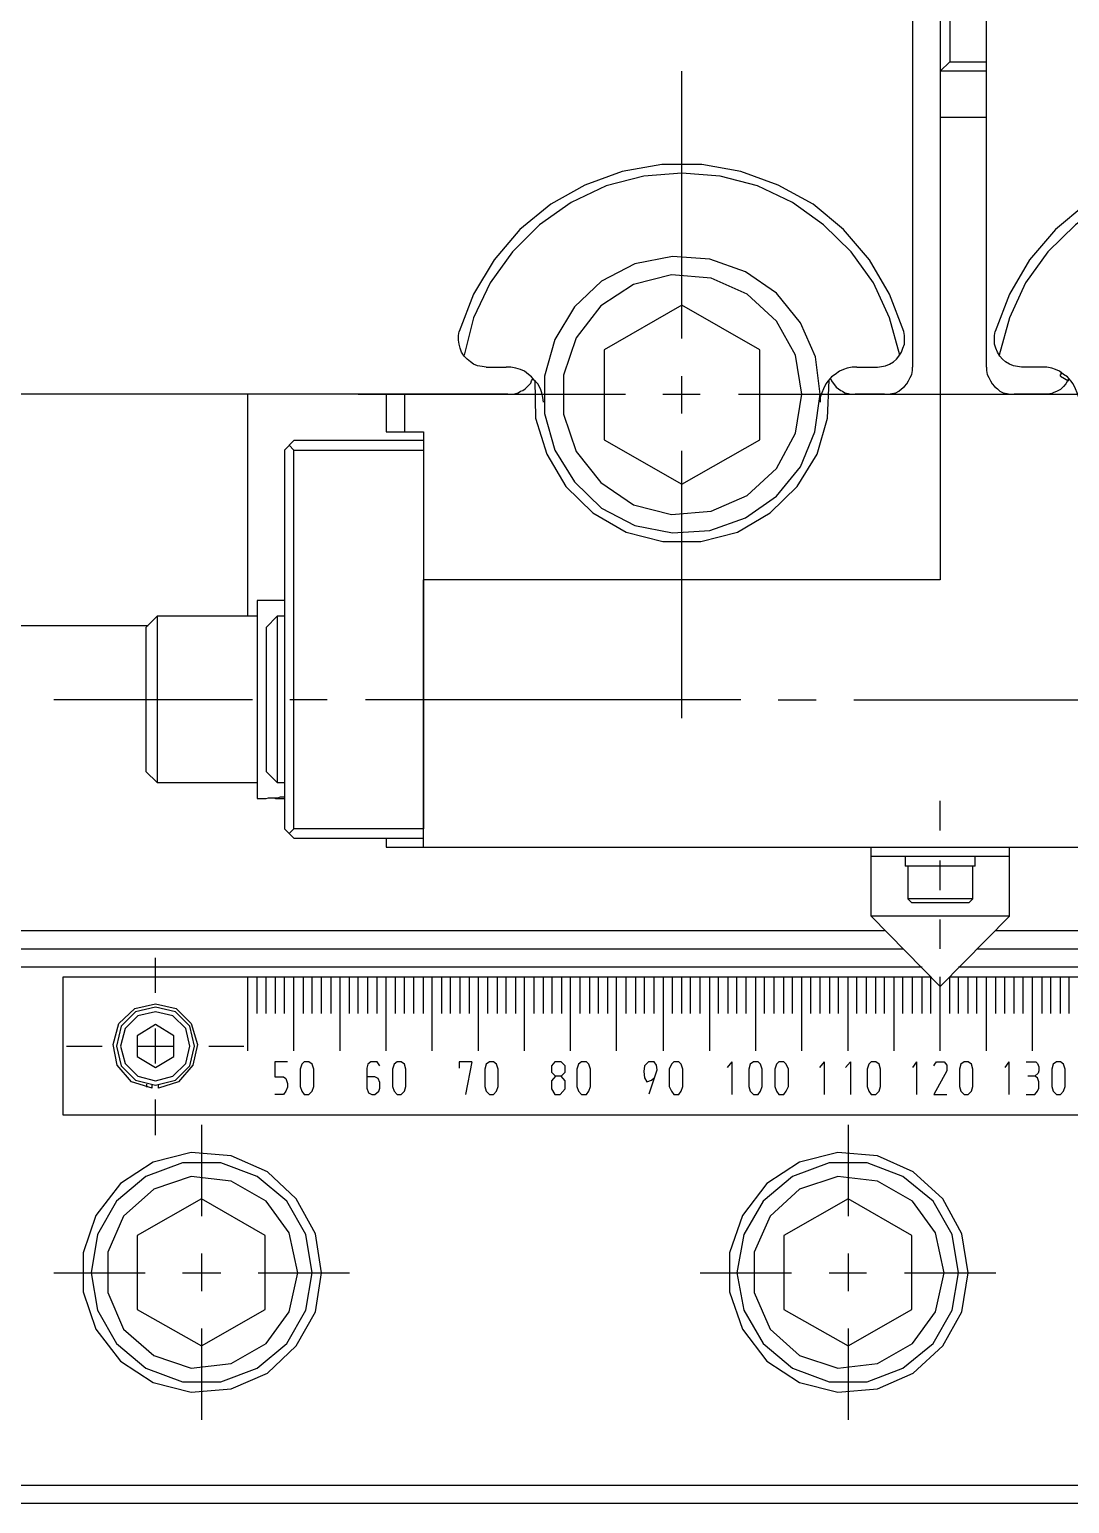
# Model space of a CAD drawing. Header units: millimetres. Extents: x -211 to 45495, y 24 to 52952.
# Drawn here: x 23495.8 to 23608.4, y 28092 to 28251.5 of the extents above; entities that cross this region are included whole.
import ezdxf

# ---------------------------------------------------------------- set-up
doc = ezdxf.new("R2010")
doc.units = ezdxf.units.MM
doc.layers.add('Layer2', color=7, linetype='Continuous')

# ---------------------------------------------------------------- blocks, each defined once
blk = doc.blocks.new('BLKF1033')
at = {"layer": 'Layer2', "color": 7, "linetype": 'Continuous', "lineweight": 25}
for p, q in [((23561.16, 28223.95), (23557.63, 28221.62)), ((23565.3, 28224.98), (23561.16, 28223.95)), ((23569.6, 28224.63), (23565.3, 28224.98)), ((23573.48, 28222.91), (23569.6, 28224.63)), ((23576.66, 28219.98), (23573.48, 28222.91)), ((23557.63, 28221.62), (23554.96, 28218.18)), ((23578.73, 28216.28), (23576.66, 28219.98)), ((23554.96, 28218.18), (23553.58, 28214.13)), ((23579.42, 28212.06), (23578.73, 28216.28)), ((23553.58, 28214.13), (23553.58, 28209.91)), ((23553.58, 28209.91), (23554.96, 28205.86)), ((23576.66, 28204.05), (23578.73, 28207.84)), ((23554.96, 28205.86), (23557.63, 28202.5)), ((23573.48, 28201.12), (23576.66, 28204.05)), ((23557.63, 28202.5), (23561.16, 28200.09)), ((23569.6, 28199.4), (23573.48, 28201.12)), ((23561.16, 28200.09), (23565.3, 28199.06)), ((23565.3, 28199.06), (23569.6, 28199.4))]:
    blk.add_line(p, q, dxfattribs=at)
blk = doc.blocks.new('BLKF1034')
at = {"layer": 'Layer2', "color": 7, "linetype": 'Continuous', "lineweight": 25}
for p, q in [((23565.38, 28226.96), (23561.33, 28226.18)), ((23569.43, 28226.7), (23565.38, 28226.96)), ((23573.3, 28225.32), (23569.43, 28226.7)), ((23561.33, 28226.18), (23557.72, 28224.29)), ((23576.66, 28223), (23573.3, 28225.32)), ((23557.72, 28224.29), (23554.79, 28221.53)), ((23579.25, 28219.81), (23576.66, 28223)), ((23554.79, 28221.53), (23552.64, 28218)), ((23580.88, 28216.11), (23579.25, 28219.81)), ((23552.64, 28218), (23551.52, 28214.04)), ((23581.4, 28212.06), (23580.88, 28216.11)), ((23551.52, 28214.04), (23551.52, 28209.99)), ((23551.52, 28209.99), (23552.64, 28206.03)), ((23579.25, 28204.23), (23580.8, 28208.01)), ((23552.64, 28206.03), (23554.79, 28202.59)), ((23576.66, 28201.04), (23579.25, 28204.23)), ((23554.79, 28202.59), (23557.72, 28199.75)), ((23557.72, 28199.75), (23561.33, 28197.85)), ((23573.3, 28198.71), (23576.66, 28201.04)), ((23569.43, 28197.34), (23573.3, 28198.71)), ((23561.33, 28197.85), (23565.38, 28197.08)), ((23565.38, 28197.08), (23569.43, 28197.34))]:
    blk.add_line(p, q, dxfattribs=at)
blk = doc.blocks.new('BLKF1182')
at = {"layer": 'Layer2', "color": 7, "linetype": 'Continuous', "lineweight": 25}
for p, q in [((23583.29, 28127.41), (23579.16, 28126.03)), ((23587.6, 28126.89), (23583.29, 28127.41)), ((23591.39, 28124.74), (23587.6, 28126.89)), ((23579.16, 28126.03), (23575.97, 28123.11)), ((23593.89, 28121.3), (23591.39, 28124.74)), ((23575.97, 28123.11), (23574.25, 28119.23)), ((23594.83, 28116.99), (23593.89, 28121.3)), ((23574.25, 28119.23), (23574.25, 28114.84)), ((23574.25, 28114.84), (23575.97, 28110.88)), ((23591.39, 28109.33), (23593.89, 28112.77)), ((23575.97, 28110.88), (23579.16, 28108.04)), ((23587.6, 28107.17), (23591.39, 28109.33)), ((23579.16, 28108.04), (23583.29, 28106.66)), ((23583.29, 28106.66), (23587.6, 28107.17))]:
    blk.add_line(p, q, dxfattribs=at)
blk = doc.blocks.new('BLKF1183')
at = {"layer": 'Layer2', "color": 7, "linetype": 'Continuous', "lineweight": 25}
for p, q in [((23584.41, 28125), (23577.44, 28121.04)), ((23577.44, 28121.04), (23577.44, 28113.03)), ((23591.3, 28113.03), (23591.3, 28121.04)), ((23577.44, 28113.03), (23584.41, 28109.07)), ((23584.41, 28109.07), (23591.3, 28113.03))]:
    blk.add_line(p, q, dxfattribs=at)
blk = doc.blocks.new('BLKF1184')
at = {"layer": 'Layer2', "color": 7, "linetype": 'Continuous', "lineweight": 25}
for p, q in [((23582.35, 28128.88), (23578.38, 28127.41)), ((23586.48, 28128.88), (23582.35, 28128.88)), ((23590.35, 28127.41), (23586.48, 28128.88)), ((23578.38, 28127.41), (23575.2, 28124.74)), ((23593.63, 28124.74), (23590.35, 28127.41)), ((23575.2, 28124.74), (23573.13, 28121.12)), ((23595.69, 28121.12), (23593.63, 28124.74)), ((23573.13, 28121.12), (23572.36, 28116.99)), ((23596.38, 28116.99), (23595.69, 28121.12)), ((23572.36, 28116.99), (23573.13, 28112.94)), ((23573.13, 28112.94), (23575.2, 28109.33)), ((23593.63, 28109.33), (23595.69, 28112.94)), ((23575.2, 28109.33), (23578.38, 28106.66)), ((23590.35, 28106.66), (23593.63, 28109.33)), ((23578.38, 28106.66), (23582.35, 28105.19)), ((23586.48, 28105.19), (23590.35, 28106.66)), ((23582.35, 28105.19), (23586.48, 28105.19))]:
    blk.add_line(p, q, dxfattribs=at)
blk = doc.blocks.new('BLKF1187')
at = {"layer": 'Layer2', "color": 7, "linetype": 'Continuous', "lineweight": 25}
for p, q in [((23513.28, 28127.41), (23509.23, 28126.03)), ((23517.59, 28126.89), (23513.28, 28127.41)), ((23521.38, 28124.74), (23517.59, 28126.89)), ((23509.23, 28126.03), (23505.96, 28123.11)), ((23523.87, 28121.3), (23521.38, 28124.74)), ((23505.96, 28123.11), (23504.24, 28119.23)), ((23524.82, 28116.99), (23523.87, 28121.3)), ((23504.24, 28119.23), (23504.24, 28114.84)), ((23504.24, 28114.84), (23505.96, 28110.88)), ((23521.38, 28109.33), (23523.87, 28112.77)), ((23505.96, 28110.88), (23509.23, 28108.04)), ((23517.59, 28107.17), (23521.38, 28109.33)), ((23509.23, 28108.04), (23513.28, 28106.66)), ((23513.28, 28106.66), (23517.59, 28107.17))]:
    blk.add_line(p, q, dxfattribs=at)
blk = doc.blocks.new('BLKF1188')
at = {"layer": 'Layer2', "color": 7, "linetype": 'Continuous', "lineweight": 25}
for p, q in [((23507.43, 28121.04), (23507.43, 28113.03)), ((23507.43, 28113.03), (23514.4, 28109.07)), ((23514.4, 28109.07), (23521.29, 28113.03))]:
    blk.add_line(p, q, dxfattribs=at)
blk = doc.blocks.new('BLKF1189')
at = {"layer": 'Layer2', "color": 7, "linetype": 'Continuous', "lineweight": 25}
for p, q in [((23512.33, 28128.88), (23508.37, 28127.41)), ((23516.47, 28128.88), (23512.33, 28128.88)), ((23520.43, 28127.41), (23516.47, 28128.88)), ((23508.37, 28127.41), (23505.19, 28124.74)), ((23523.62, 28124.74), (23520.43, 28127.41)), ((23505.19, 28124.74), (23503.12, 28121.12)), ((23525.68, 28121.12), (23523.62, 28124.74)), ((23503.12, 28121.12), (23502.43, 28116.99)), ((23526.37, 28116.99), (23525.68, 28121.12)), ((23502.43, 28116.99), (23503.12, 28112.94)), ((23503.12, 28112.94), (23505.19, 28109.33)), ((23523.62, 28109.33), (23525.68, 28112.94)), ((23505.19, 28109.33), (23508.37, 28106.66)), ((23520.43, 28106.66), (23523.62, 28109.33)), ((23508.37, 28106.66), (23512.33, 28105.19)), ((23516.47, 28105.19), (23520.43, 28106.66)), ((23512.33, 28105.19), (23516.47, 28105.19))]:
    blk.add_line(p, q, dxfattribs=at)
blk = doc.blocks.new('BLKF1266')
at = {"layer": 'Layer2', "color": 7, "linetype": 'Continuous', "lineweight": 25}
for p, q in [((23509.41, 28145.75), (23507.25, 28145.24)), ((23511.56, 28145.24), (23509.41, 28145.75)), ((23505.7, 28143.69), (23505.19, 28141.53)), ((23507.25, 28145.24), (23505.7, 28143.69)), ((23513.11, 28143.69), (23511.56, 28145.24)), ((23513.63, 28141.53), (23513.11, 28143.69)), ((23505.19, 28141.53), (23505.7, 28139.38)), ((23505.7, 28139.38), (23507.25, 28137.83)), ((23511.56, 28137.83), (23513.11, 28139.38)), ((23507.25, 28137.83), (23509.41, 28137.31)), ((23509.41, 28137.31), (23511.56, 28137.83))]:
    blk.add_line(p, q, dxfattribs=at)
blk = doc.blocks.new('BLKF1267')
at = {"layer": 'Layer2', "color": 7, "linetype": 'Continuous', "lineweight": 25}
for p, q in [((23507.51, 28144.81), (23506.13, 28143.43)), ((23509.41, 28145.24), (23507.51, 28144.81)), ((23511.3, 28144.81), (23509.41, 28145.24)), ((23512.68, 28143.43), (23511.3, 28144.81)), ((23506.13, 28143.43), (23505.62, 28141.53)), ((23513.11, 28141.53), (23512.68, 28143.43)), ((23505.62, 28141.53), (23506.13, 28139.64)), ((23506.13, 28139.64), (23507.51, 28138.26)), ((23511.3, 28138.26), (23512.68, 28139.64)), ((23507.51, 28138.26), (23509.41, 28137.75)), ((23509.41, 28137.75), (23511.3, 28138.26))]:
    blk.add_line(p, q, dxfattribs=at)
blk = doc.blocks.new('BLKF1333')
at = {"layer": 'Layer2', "color": 7, "linetype": 'Continuous', "lineweight": 25}
for p, q in [((23622.22, 28236.95), (23618, 28236.17)), ((23626.52, 28236.95), (23622.22, 28236.95)), ((23630.83, 28236.17), (23626.52, 28236.95)), ((23613.95, 28234.71), (23610.16, 28232.64)), ((23618, 28236.17), (23613.95, 28234.71)), ((23634.88, 28234.71), (23630.83, 28236.17)), ((23638.58, 28232.64), (23634.88, 28234.71)), ((23610.16, 28232.64), (23606.89, 28229.89)), ((23641.94, 28229.89), (23638.58, 28232.64)), ((23606.89, 28229.89), (23604.05, 28226.61)), ((23644.69, 28226.61), (23641.94, 28229.89)), ((23604.05, 28226.61), (23601.89, 28222.91)), ((23646.93, 28222.91), (23644.69, 28226.61)), ((23648.48, 28218.86), (23646.93, 28222.91))]:
    blk.add_line(p, q, dxfattribs=at)
blk = doc.blocks.new('BLKF1334')
at = {"layer": 'Layer2', "color": 7, "linetype": 'Continuous', "lineweight": 25}
for p, q in [((23616.19, 28234.62), (23612.4, 28232.81)), ((23620.24, 28235.66), (23616.19, 28234.62)), ((23624.37, 28236), (23620.24, 28235.66)), ((23628.59, 28235.66), (23624.37, 28236)), ((23632.55, 28234.62), (23628.59, 28235.66)), ((23636.34, 28232.81), (23632.55, 28234.62)), ((23612.4, 28232.81), (23609.04, 28230.4)), ((23639.78, 28230.4), (23636.34, 28232.81)), ((23609.04, 28230.4), (23606.03, 28227.48)), ((23642.71, 28227.48), (23639.78, 28230.4)), ((23606.03, 28227.48), (23603.62, 28224.12)), ((23645.12, 28224.12), (23642.71, 28227.48)), ((23603.62, 28224.12), (23601.89, 28220.33)), ((23646.93, 28220.33), (23645.12, 28224.12)), ((23648.05, 28216.28), (23646.93, 28220.33))]:
    blk.add_line(p, q, dxfattribs=at)
blk = doc.blocks.new('BLKF1335')
at = {"layer": 'Layer2', "color": 7, "linetype": 'Continuous', "lineweight": 25}
for p, q in [((23606.46, 28214.9), (23605.94, 28214.99)), ((23606.89, 28214.73), (23606.46, 28214.9)), ((23607.32, 28214.56), (23606.89, 28214.73)), ((23607.75, 28214.21), (23607.32, 28214.56)), ((23608.18, 28213.96), (23607.75, 28214.21)), ((23608.52, 28213.53), (23608.18, 28213.96)), ((23608.78, 28213.18), (23608.52, 28213.53)), ((23609.04, 28212.66), (23608.78, 28213.18)), ((23609.21, 28212.23), (23609.04, 28212.66)), ((23609.39, 28211.72), (23609.21, 28212.23)), ((23609.39, 28211.2), (23609.39, 28211.72))]:
    blk.add_line(p, q, dxfattribs=at)
blk = doc.blocks.new('BLKF1338')
at = {"layer": 'Layer2', "color": 7, "linetype": 'Continuous', "lineweight": 25}
for p, q in [((23600.26, 28217.92), (23600.26, 28218.43)), ((23600.26, 28217.49), (23600.26, 28217.92)), ((23600.43, 28217.06), (23600.26, 28217.49)), ((23600.6, 28216.63), (23600.43, 28217.06)), ((23600.86, 28216.19), (23600.6, 28216.63)), ((23601.12, 28215.85), (23600.86, 28216.19)), ((23601.46, 28215.59), (23601.12, 28215.85)), ((23601.89, 28215.33), (23601.46, 28215.59)), ((23602.32, 28215.16), (23601.89, 28215.33)), ((23602.75, 28215.08), (23602.32, 28215.16)), ((23603.19, 28214.99), (23602.75, 28215.08))]:
    blk.add_line(p, q, dxfattribs=at)
blk = doc.blocks.new('BLKF1368')
at = {"layer": 'Layer2', "color": 7, "linetype": 'Continuous', "lineweight": 25}
for p, q in [((23558.23, 28234.62), (23554.44, 28232.81)), ((23562.28, 28235.66), (23558.23, 28234.62)), ((23566.41, 28236), (23562.28, 28235.66)), ((23570.55, 28235.66), (23566.41, 28236)), ((23574.6, 28234.62), (23570.55, 28235.66)), ((23578.38, 28232.81), (23574.6, 28234.62)), ((23554.44, 28232.81), (23551, 28230.4)), ((23581.74, 28230.4), (23578.38, 28232.81)), ((23551, 28230.4), (23548.07, 28227.48)), ((23584.76, 28227.48), (23581.74, 28230.4)), ((23548.07, 28227.48), (23545.66, 28224.12)), ((23587.17, 28224.12), (23584.76, 28227.48)), ((23545.66, 28224.12), (23543.85, 28220.33)), ((23588.89, 28220.33), (23587.17, 28224.12)), ((23590.01, 28216.28), (23588.89, 28220.33))]:
    blk.add_line(p, q, dxfattribs=at)
blk = doc.blocks.new('BLKF1369')
at = {"layer": 'Layer2', "color": 7, "linetype": 'Continuous', "lineweight": 25}
for p, q in [((23564.26, 28236.95), (23559.96, 28236.17)), ((23568.57, 28236.95), (23564.26, 28236.95)), ((23572.79, 28236.17), (23568.57, 28236.95)), ((23555.91, 28234.71), (23552.21, 28232.64)), ((23559.96, 28236.17), (23555.91, 28234.71)), ((23576.83, 28234.71), (23572.79, 28236.17)), ((23580.62, 28232.64), (23576.83, 28234.71)), ((23552.21, 28232.64), (23548.85, 28229.89)), ((23583.9, 28229.89), (23580.62, 28232.64)), ((23548.85, 28229.89), (23546.09, 28226.61)), ((23586.74, 28226.61), (23583.9, 28229.89)), ((23546.09, 28226.61), (23543.85, 28222.91)), ((23588.89, 28222.91), (23586.74, 28226.61)), ((23590.44, 28218.86), (23588.89, 28222.91))]:
    blk.add_line(p, q, dxfattribs=at)
blk = doc.blocks.new('BLKF1370')
at = {"layer": 'Layer2', "color": 7, "linetype": 'Continuous', "lineweight": 25}
for p, q in [((23548.42, 28214.9), (23547.9, 28214.99)), ((23548.93, 28214.73), (23548.42, 28214.9)), ((23549.36, 28214.56), (23548.93, 28214.73)), ((23549.79, 28214.21), (23549.36, 28214.56)), ((23550.14, 28213.96), (23549.79, 28214.21)), ((23550.48, 28213.53), (23550.14, 28213.96)), ((23550.83, 28213.18), (23550.48, 28213.53)), ((23551.09, 28212.66), (23550.83, 28213.18)), ((23551.26, 28212.23), (23551.09, 28212.66)), ((23551.34, 28211.72), (23551.26, 28212.23)), ((23551.43, 28211.2), (23551.34, 28211.72))]:
    blk.add_line(p, q, dxfattribs=at)
blk = doc.blocks.new('BLKF1371')
at = {"layer": 'Layer2', "color": 7, "linetype": 'Continuous', "lineweight": 25}
for p, q in [((23582.6, 28213.96), (23582.26, 28213.53)), ((23583.03, 28214.21), (23582.6, 28213.96)), ((23583.47, 28214.56), (23583.03, 28214.21)), ((23583.9, 28214.73), (23583.47, 28214.56)), ((23584.33, 28214.9), (23583.9, 28214.73)), ((23584.84, 28214.99), (23584.33, 28214.9)), ((23585.36, 28214.99), (23584.84, 28214.99)), ((23581.74, 28212.66), (23581.57, 28212.23)), ((23582, 28213.18), (23581.74, 28212.66)), ((23582.26, 28213.53), (23582, 28213.18)), ((23581.57, 28212.23), (23581.4, 28211.72))]:
    blk.add_line(p, q, dxfattribs=at)
blk = doc.blocks.new('BLKF1372')
at = {"layer": 'Layer2', "color": 7, "linetype": 'Continuous', "lineweight": 25}
for p, q in [((23542.22, 28217.92), (23542.22, 28218.43)), ((23542.3, 28217.49), (23542.22, 28217.92)), ((23542.39, 28217.06), (23542.3, 28217.49)), ((23542.56, 28216.63), (23542.39, 28217.06)), ((23542.82, 28216.19), (23542.56, 28216.63)), ((23543.16, 28215.85), (23542.82, 28216.19)), ((23543.51, 28215.59), (23543.16, 28215.85)), ((23543.85, 28215.33), (23543.51, 28215.59)), ((23544.28, 28215.16), (23543.85, 28215.33)), ((23544.8, 28215.08), (23544.28, 28215.16)), ((23545.23, 28214.99), (23544.8, 28215.08))]:
    blk.add_line(p, q, dxfattribs=at)
blk = doc.blocks.new('BLKF1373')
at = {"layer": 'Layer2', "color": 7, "linetype": 'Continuous', "lineweight": 25}
for p, q in [((23590.18, 28216.63), (23590.35, 28217.06)), ((23590.35, 28217.06), (23590.53, 28217.49)), ((23590.53, 28217.92), (23590.53, 28218.43)), ((23590.53, 28217.49), (23590.53, 28217.92)), ((23588.89, 28215.33), (23589.32, 28215.59)), ((23589.32, 28215.59), (23589.67, 28215.85)), ((23589.67, 28215.85), (23589.92, 28216.19)), ((23589.92, 28216.19), (23590.18, 28216.63)), ((23587.6, 28214.99), (23588.03, 28215.08)), ((23588.03, 28215.08), (23588.46, 28215.16)), ((23588.46, 28215.16), (23588.89, 28215.33))]:
    blk.add_line(p, q, dxfattribs=at)
blk = doc.blocks.new('BLKF1374')
at = {"layer": 'Layer2', "color": 7, "linetype": 'Continuous', "lineweight": 25}
for p, q in [((23550.48, 28213.61), (23550.57, 28209.48)), ((23550.57, 28209.48), (23551.78, 28205.6)), ((23581.05, 28205.6), (23582.17, 28209.48)), ((23551.78, 28205.6), (23553.84, 28202.07)), ((23578.9, 28202.07), (23581.05, 28205.6)), ((23553.84, 28202.07), (23556.77, 28199.23)), ((23575.97, 28199.23), (23578.9, 28202.07)), ((23556.77, 28199.23), (23560.39, 28197.16)), ((23572.44, 28197.16), (23575.97, 28199.23)), ((23560.39, 28197.16), (23564.35, 28196.13)), ((23568.48, 28196.13), (23572.44, 28197.16)), ((23564.35, 28196.13), (23568.48, 28196.13))]:
    blk.add_line(p, q, dxfattribs=at)
blk = doc.blocks.new('BLKF1385')
at = {"layer": 'Layer2', "color": 7, "linetype": 'Continuous', "lineweight": 25}
for p, q in [((23607.4, 28214.04), (23607.4, 28214.21)), ((23607.4, 28214.21), (23607.49, 28214.21)), ((23607.49, 28214.21), (23607.49, 28214.39))]:
    blk.add_line(p, q, dxfattribs=at)
blk = doc.blocks.new('BLKF1388')
at = {"layer": 'Layer2', "color": 7, "linetype": 'Continuous', "lineweight": 25}
for p, q in [((23607.4, 28214.04), (23608.27, 28213.53)), ((23607.06, 28212.41), (23606.63, 28212.23)), ((23607.4, 28212.58), (23607.06, 28212.41)), ((23607.75, 28212.92), (23607.4, 28212.58)), ((23608.01, 28213.18), (23607.75, 28212.92)), ((23608.18, 28213.53), (23608.01, 28213.18)), ((23608.27, 28213.53), (23608.18, 28213.53)), ((23606.03, 28212.06), (23605.6, 28212.06)), ((23606.46, 28212.15), (23606.03, 28212.06)), ((23606.63, 28212.23), (23606.46, 28212.15))]:
    blk.add_line(p, q, dxfattribs=at)
blk = doc.blocks.new('BLKF1392')
at = {"layer": 'Layer2', "color": 7, "linetype": 'Continuous', "lineweight": 25}
for p, q in [((23599.4, 28214.99), (23599.4, 28214.64)), ((23599.4, 28214.64), (23599.48, 28214.21)), ((23599.48, 28214.21), (23599.65, 28213.87)), ((23599.65, 28213.87), (23599.83, 28213.53)), ((23599.83, 28213.53), (23600, 28213.18)), ((23600, 28213.18), (23600.26, 28212.92)), ((23600.26, 28212.92), (23600.6, 28212.66)), ((23600.6, 28212.66), (23600.86, 28212.41)), ((23600.86, 28212.41), (23601.2, 28212.23)), ((23601.2, 28212.23), (23601.64, 28212.15)), ((23601.64, 28212.15), (23601.98, 28212.06))]:
    blk.add_line(p, q, dxfattribs=at)
blk = doc.blocks.new('BLKF1416')
at = {"layer": 'Layer2', "color": 7, "linetype": 'Continuous', "lineweight": 25}
for p, q in [((23590.96, 28213.53), (23591.13, 28213.87)), ((23591.13, 28213.87), (23591.3, 28214.21)), ((23591.3, 28214.21), (23591.39, 28214.64)), ((23589.58, 28212.23), (23589.92, 28212.41)), ((23589.92, 28212.41), (23590.18, 28212.66)), ((23590.18, 28212.66), (23590.53, 28212.92)), ((23590.53, 28212.92), (23590.78, 28213.18)), ((23590.78, 28213.18), (23590.96, 28213.53)), ((23588.37, 28212.06), (23588.8, 28212.06)), ((23588.8, 28212.06), (23589.15, 28212.15)), ((23589.15, 28212.15), (23589.58, 28212.23))]:
    blk.add_line(p, q, dxfattribs=at)
blk = doc.blocks.new('BLKF1417')
at = {"layer": 'Layer2', "color": 7, "linetype": 'Continuous', "lineweight": 25}
for p, q in [((23548.68, 28212.23), (23548.93, 28212.41)), ((23548.93, 28212.41), (23549.19, 28212.49)), ((23549.19, 28212.49), (23549.45, 28212.66)), ((23549.45, 28212.66), (23549.62, 28212.84)), ((23549.62, 28212.84), (23549.88, 28213.09)), ((23549.88, 28213.09), (23550.05, 28213.27)), ((23550.05, 28213.27), (23550.14, 28213.53)), ((23547.56, 28212.06), (23548.16, 28212.06)), ((23548.16, 28212.06), (23548.42, 28212.15)), ((23548.42, 28212.15), (23548.68, 28212.23))]:
    blk.add_line(p, q, dxfattribs=at)
blk = doc.blocks.new('BLKF1419')
at = {"layer": 'Layer2', "color": 7, "linetype": 'Continuous', "lineweight": 25}
for p, q in [((23582.52, 28213.78), (23582.6, 28213.53)), ((23582.6, 28213.53), (23582.78, 28213.27)), ((23582.78, 28213.27), (23582.95, 28213.09)), ((23582.95, 28213.09), (23583.12, 28212.84)), ((23583.12, 28212.84), (23583.38, 28212.66)), ((23583.38, 28212.66), (23583.64, 28212.49)), ((23583.64, 28212.49), (23583.81, 28212.41)), ((23583.81, 28212.41), (23584.07, 28212.23)), ((23584.07, 28212.23), (23584.41, 28212.15)), ((23584.41, 28212.15), (23584.67, 28212.06)), ((23584.67, 28212.06), (23584.93, 28212.06))]:
    blk.add_line(p, q, dxfattribs=at)
blk = doc.blocks.new('BLKF1429')
at = {"layer": 'Layer2', "color": 7, "linetype": 'Continuous', "lineweight": 25}
for p, q in [((23520.43, 28168.32), (23521.38, 28168.32)), ((23521.38, 28168.32), (23521.64, 28168.4)), ((23521.64, 28168.4), (23522.67, 28168.4)), ((23522.67, 28168.4), (23522.93, 28168.49)), ((23522.93, 28168.49), (23523.19, 28168.49))]:
    blk.add_line(p, q, dxfattribs=at)
blk = doc.blocks.new('BLKF1436')
at = {"layer": 'Layer2', "color": 7, "linetype": 'Continuous', "lineweight": 25}
for p, q in [((23505.45, 28143.95), (23507.17, 28145.58)), ((23507.17, 28145.58), (23509.41, 28146.1)), ((23509.41, 28146.1), (23511.65, 28145.58)), ((23511.65, 28145.58), (23513.28, 28143.95)), ((23504.84, 28141.71), (23505.45, 28143.95)), ((23513.28, 28143.95), (23513.97, 28141.71)), ((23505.27, 28139.47), (23504.84, 28141.71)), ((23513.97, 28141.71), (23513.45, 28139.47)), ((23506.82, 28137.66), (23505.27, 28139.47)), ((23513.45, 28139.47), (23511.9, 28137.66)), ((23509.06, 28136.97), (23506.82, 28137.66))]:
    blk.add_line(p, q, dxfattribs=at)
blk = doc.blocks.new('BLKF1453')
at = {"layer": 'Layer2', "color": 7, "linetype": 'Continuous', "lineweight": 25}
for p, q in [((23513.28, 28129.99), (23509.15, 28128.96)), ((23517.59, 28129.65), (23513.28, 28129.99)), ((23521.55, 28127.93), (23517.59, 28129.65)), ((23509.15, 28128.96), (23505.62, 28126.64)), ((23524.65, 28125), (23521.55, 28127.93)), ((23505.62, 28126.64), (23502.95, 28123.19)), ((23526.72, 28121.21), (23524.65, 28125)), ((23502.95, 28123.19), (23501.57, 28119.14)), ((23527.4, 28116.99), (23526.72, 28121.21)), ((23501.57, 28119.14), (23501.57, 28114.92)), ((23501.57, 28114.92), (23502.95, 28110.88)), ((23524.65, 28109.07), (23526.72, 28112.77)), ((23502.95, 28110.88), (23505.62, 28107.43)), ((23521.55, 28106.14), (23524.65, 28109.07)), ((23505.62, 28107.43), (23509.15, 28105.11)), ((23517.59, 28104.42), (23521.55, 28106.14)), ((23509.15, 28105.11), (23513.28, 28104.07)), ((23513.28, 28104.07), (23517.59, 28104.42))]:
    blk.add_line(p, q, dxfattribs=at)
blk = doc.blocks.new('BLKF1454')
at = {"layer": 'Layer2', "color": 7, "linetype": 'Continuous', "lineweight": 25}
for p, q in [((23583.29, 28129.99), (23579.16, 28128.96)), ((23587.6, 28129.65), (23583.29, 28129.99)), ((23591.47, 28127.93), (23587.6, 28129.65)), ((23579.16, 28128.96), (23575.63, 28126.64)), ((23594.66, 28125), (23591.47, 28127.93)), ((23575.63, 28126.64), (23572.96, 28123.19)), ((23596.73, 28121.21), (23594.66, 28125)), ((23572.96, 28123.19), (23571.58, 28119.14)), ((23597.42, 28116.99), (23596.73, 28121.21)), ((23571.58, 28119.14), (23571.58, 28114.92)), ((23571.58, 28114.92), (23572.96, 28110.88)), ((23594.66, 28109.07), (23596.73, 28112.77)), ((23572.96, 28110.88), (23575.63, 28107.43)), ((23591.47, 28106.14), (23594.66, 28109.07)), ((23575.63, 28107.43), (23579.16, 28105.11)), ((23587.6, 28104.42), (23591.47, 28106.14)), ((23579.16, 28105.11), (23583.29, 28104.07)), ((23583.29, 28104.07), (23587.6, 28104.42))]:
    blk.add_line(p, q, dxfattribs=at)
blk = doc.blocks.new('BLKF1479')
at = {"layer": 'Layer2', "color": 7, "linetype": 'Continuous', "lineweight": 25}
for p, q in [((23562.37, 28139.38), (23562.28, 28138.78)), ((23562.8, 28139.81), (23562.37, 28139.38)), ((23563.4, 28139.81), (23562.8, 28139.81)), ((23562.88, 28136.37), (23563.75, 28138.95)), ((23563.66, 28139.47), (23563.4, 28139.81)), ((23563.75, 28138.95), (23563.66, 28139.47)), ((23562.28, 28138.78), (23562.37, 28138.09)), ((23562.37, 28138.09), (23562.63, 28137.66)), ((23562.63, 28137.66), (23563.14, 28137.83))]:
    blk.add_line(p, q, dxfattribs=at)
blk = doc.blocks.new('BLKF1480')
at = {"layer": 'Layer2', "color": 7, "linetype": 'Continuous', "lineweight": 25}
for p, q in [((23565.3, 28139.55), (23565.04, 28139.04)), ((23565.04, 28139.04), (23565.04, 28137.14)), ((23565.55, 28139.81), (23565.3, 28139.55)), ((23566.07, 28139.81), (23565.55, 28139.81)), ((23566.5, 28139.04), (23566.33, 28139.55)), ((23566.5, 28137.14), (23566.5, 28139.04)), ((23565.04, 28137.14), (23565.3, 28136.63)), ((23565.3, 28136.63), (23565.55, 28136.28)), ((23565.55, 28136.28), (23566.07, 28136.28)), ((23566.07, 28136.28), (23566.33, 28136.63)), ((23566.33, 28136.63), (23566.5, 28137.14))]:
    blk.add_line(p, q, dxfattribs=at)
blk = doc.blocks.new('BLKF1481')
at = {"layer": 'Layer2', "color": 7, "linetype": 'Continuous', "lineweight": 25}
for p, q in [((23545.23, 28139.55), (23545.06, 28139.04)), ((23545.06, 28139.04), (23545.06, 28137.14)), ((23545.57, 28139.81), (23545.23, 28139.55)), ((23546.01, 28139.81), (23545.57, 28139.81)), ((23546.52, 28139.04), (23546.35, 28139.55)), ((23546.52, 28137.14), (23546.52, 28139.04)), ((23545.06, 28137.14), (23545.23, 28136.63)), ((23545.23, 28136.63), (23545.57, 28136.28)), ((23545.57, 28136.28), (23546.01, 28136.28)), ((23546.01, 28136.28), (23546.35, 28136.63)), ((23546.35, 28136.63), (23546.52, 28137.14))]:
    blk.add_line(p, q, dxfattribs=at)
blk = doc.blocks.new('BLKF1482')
at = {"layer": 'Layer2', "color": 7, "linetype": 'Continuous', "lineweight": 25}
for p, q in [((23573.82, 28139.55), (23573.65, 28139.04)), ((23573.65, 28139.04), (23573.65, 28137.14)), ((23574.16, 28139.81), (23573.82, 28139.55)), ((23574.68, 28139.81), (23574.16, 28139.81)), ((23575.11, 28139.04), (23574.94, 28139.55)), ((23575.11, 28137.14), (23575.11, 28139.04)), ((23573.65, 28137.14), (23573.82, 28136.63)), ((23573.82, 28136.63), (23574.16, 28136.28)), ((23574.16, 28136.28), (23574.68, 28136.28)), ((23574.68, 28136.28), (23574.94, 28136.63)), ((23574.94, 28136.63), (23575.11, 28137.14))]:
    blk.add_line(p, q, dxfattribs=at)
blk = doc.blocks.new('BLKF1483')
at = {"layer": 'Layer2', "color": 7, "linetype": 'Continuous', "lineweight": 25}
for p, q in [((23576.66, 28139.55), (23576.49, 28139.04)), ((23576.49, 28139.04), (23576.49, 28137.14)), ((23576.92, 28139.81), (23576.66, 28139.55)), ((23577.44, 28139.81), (23576.92, 28139.81)), ((23577.95, 28139.04), (23577.7, 28139.55)), ((23577.95, 28137.14), (23577.95, 28139.04)), ((23576.49, 28137.14), (23576.66, 28136.63)), ((23576.66, 28136.63), (23576.92, 28136.28)), ((23576.92, 28136.28), (23577.44, 28136.28)), ((23577.44, 28136.28), (23577.7, 28136.63)), ((23577.7, 28136.63), (23577.95, 28137.14))]:
    blk.add_line(p, q, dxfattribs=at)
blk = doc.blocks.new('BLKF1484')
at = {"layer": 'Layer2', "color": 7, "linetype": 'Continuous', "lineweight": 25}
for p, q in [((23586.65, 28139.55), (23586.48, 28139.04)), ((23586.48, 28139.04), (23586.48, 28137.14)), ((23586.91, 28139.81), (23586.65, 28139.55)), ((23587.43, 28139.81), (23586.91, 28139.81)), ((23587.94, 28139.04), (23587.77, 28139.55)), ((23587.94, 28137.14), (23587.94, 28139.04)), ((23586.48, 28137.14), (23586.65, 28136.63)), ((23586.65, 28136.63), (23586.91, 28136.28)), ((23586.91, 28136.28), (23587.43, 28136.28)), ((23587.43, 28136.28), (23587.77, 28136.63)), ((23587.77, 28136.63), (23587.94, 28137.14))]:
    blk.add_line(p, q, dxfattribs=at)
blk = doc.blocks.new('BLKF1485')
at = {"layer": 'Layer2', "color": 7, "linetype": 'Continuous', "lineweight": 25}
for p, q in [((23593.71, 28139.38), (23593.8, 28139.55)), ((23593.8, 28139.55), (23593.97, 28139.81)), ((23593.97, 28139.81), (23594.83, 28139.81)), ((23594.83, 28139.81), (23595.09, 28139.47)), ((23595.09, 28139.47), (23595.09, 28139.38)), ((23595.09, 28139.38), (23595.09, 28139.04)), ((23595.09, 28139.04), (23595.09, 28138.86)), ((23595.09, 28138.86), (23593.71, 28136.28))]:
    blk.add_line(p, q, dxfattribs=at)
blk = doc.blocks.new('BLKF1486')
at = {"layer": 'Layer2', "color": 7, "linetype": 'Continuous', "lineweight": 25}
for p, q in [((23596.64, 28139.55), (23596.47, 28139.04)), ((23596.47, 28139.04), (23596.47, 28137.14)), ((23596.99, 28139.81), (23596.64, 28139.55)), ((23597.42, 28139.81), (23596.99, 28139.81)), ((23597.93, 28139.04), (23597.76, 28139.55)), ((23597.93, 28137.14), (23597.93, 28139.04)), ((23596.47, 28137.14), (23596.64, 28136.63)), ((23596.64, 28136.63), (23596.99, 28136.28)), ((23596.99, 28136.28), (23597.42, 28136.28)), ((23597.42, 28136.28), (23597.76, 28136.63)), ((23597.76, 28136.63), (23597.93, 28137.14))]:
    blk.add_line(p, q, dxfattribs=at)
blk = doc.blocks.new('BLKF1487')
at = {"layer": 'Layer2', "color": 7, "linetype": 'Continuous', "lineweight": 25}
for p, q in [((23603.7, 28139.81), (23604.74, 28139.81)), ((23604.74, 28139.81), (23604.91, 28139.64)), ((23604.91, 28139.64), (23605.08, 28139.29)), ((23605.08, 28139.29), (23605.08, 28138.86)), ((23604.99, 28138.61), (23604.65, 28138.26)), ((23605.08, 28138.86), (23604.99, 28138.61))]:
    blk.add_line(p, q, dxfattribs=at)
blk = doc.blocks.new('BLKF1488')
at = {"layer": 'Layer2', "color": 7, "linetype": 'Continuous', "lineweight": 25}
for p, q in [((23605.08, 28137.66), (23604.91, 28138.09)), ((23605.08, 28136.97), (23605.08, 28137.66)), ((23603.7, 28136.28), (23604.65, 28136.28)), ((23604.65, 28136.28), (23604.91, 28136.63)), ((23604.91, 28136.63), (23605.08, 28136.97))]:
    blk.add_line(p, q, dxfattribs=at)
blk = doc.blocks.new('BLKF1489')
at = {"layer": 'Layer2', "color": 7, "linetype": 'Continuous', "lineweight": 25}
for p, q in [((23606.63, 28139.55), (23606.46, 28139.04)), ((23606.46, 28139.04), (23606.46, 28137.14)), ((23606.97, 28139.81), (23606.63, 28139.55)), ((23607.4, 28139.81), (23606.97, 28139.81)), ((23607.92, 28139.04), (23607.75, 28139.55)), ((23607.92, 28137.14), (23607.92, 28139.04)), ((23606.46, 28137.14), (23606.63, 28136.63)), ((23606.63, 28136.63), (23606.97, 28136.28)), ((23606.97, 28136.28), (23607.4, 28136.28)), ((23607.4, 28136.28), (23607.75, 28136.63)), ((23607.75, 28136.63), (23607.92, 28137.14))]:
    blk.add_line(p, q, dxfattribs=at)
blk = doc.blocks.new('BLKF1491')
at = {"layer": 'Layer2', "color": 7, "linetype": 'Continuous', "lineweight": 25}
for p, q in [((23552.64, 28139.81), (23552.29, 28139.38)), ((23552.29, 28139.38), (23552.29, 28138.69)), ((23553.33, 28139.81), (23552.64, 28139.81)), ((23553.76, 28138.69), (23553.76, 28139.38)), ((23552.29, 28138.69), (23552.72, 28138.26)), ((23552.72, 28138.26), (23552.29, 28137.75)), ((23552.29, 28137.75), (23552.29, 28136.88)), ((23553.33, 28138.26), (23553.76, 28138.69)), ((23553.76, 28137.75), (23553.33, 28138.26)), ((23553.76, 28136.88), (23553.76, 28137.75)), ((23552.29, 28136.88), (23552.64, 28136.28)), ((23552.64, 28136.28), (23553.24, 28136.28)), ((23553.24, 28136.28), (23553.76, 28136.88))]:
    blk.add_line(p, q, dxfattribs=at)
blk = doc.blocks.new('BLKF1492')
at = {"layer": 'Layer2', "color": 7, "linetype": 'Continuous', "lineweight": 25}
for p, q in [((23555.22, 28139.55), (23555.05, 28139.04)), ((23555.05, 28139.04), (23555.05, 28137.14)), ((23555.56, 28139.81), (23555.22, 28139.55)), ((23556.08, 28139.81), (23555.56, 28139.81)), ((23556.51, 28139.04), (23556.34, 28139.55)), ((23556.51, 28137.14), (23556.51, 28139.04)), ((23555.05, 28137.14), (23555.22, 28136.63)), ((23555.22, 28136.63), (23555.56, 28136.28)), ((23555.56, 28136.28), (23556.08, 28136.28)), ((23556.08, 28136.28), (23556.34, 28136.63)), ((23556.34, 28136.63), (23556.51, 28137.14))]:
    blk.add_line(p, q, dxfattribs=at)
blk = doc.blocks.new('BLKF1493')
at = {"layer": 'Layer2', "color": 7, "linetype": 'Continuous', "lineweight": 25}
for p, q in [((23532.4, 28139.55), (23532.31, 28139.12)), ((23532.31, 28139.12), (23532.31, 28136.97)), ((23532.74, 28139.81), (23532.4, 28139.55)), ((23533.43, 28139.81), (23532.74, 28139.81)), ((23533.69, 28139.38), (23533.43, 28139.81)), ((23533.52, 28138), (23533.17, 28138.18)), ((23533.69, 28137.57), (23533.52, 28138)), ((23533.69, 28136.97), (23533.69, 28137.57)), ((23532.31, 28136.97), (23532.49, 28136.45)), ((23532.49, 28136.45), (23532.83, 28136.28)), ((23532.83, 28136.28), (23533.17, 28136.28)), ((23533.17, 28136.28), (23533.61, 28136.63)), ((23533.61, 28136.63), (23533.69, 28136.97))]:
    blk.add_line(p, q, dxfattribs=at)
blk = doc.blocks.new('BLKF1494')
at = {"layer": 'Layer2', "color": 7, "linetype": 'Continuous', "lineweight": 25}
for p, q in [((23535.24, 28139.55), (23535.07, 28139.04)), ((23535.07, 28139.04), (23535.07, 28137.14)), ((23535.59, 28139.81), (23535.24, 28139.55)), ((23536.02, 28139.81), (23535.59, 28139.81)), ((23536.53, 28139.04), (23536.36, 28139.55)), ((23536.53, 28137.14), (23536.53, 28139.04)), ((23535.07, 28137.14), (23535.24, 28136.63)), ((23535.24, 28136.63), (23535.59, 28136.28)), ((23535.59, 28136.28), (23536.02, 28136.28)), ((23536.02, 28136.28), (23536.36, 28136.63)), ((23536.36, 28136.63), (23536.53, 28137.14))]:
    blk.add_line(p, q, dxfattribs=at)
blk = doc.blocks.new('BLKF1495')
at = {"layer": 'Layer2', "color": 7, "linetype": 'Continuous', "lineweight": 25}
for p, q in [((23523.7, 28139.81), (23522.32, 28139.81)), ((23522.32, 28139.81), (23522.32, 28138.18)), ((23522.32, 28138.18), (23523.27, 28138.18)), ((23523.27, 28138.18), (23523.53, 28138)), ((23523.53, 28138), (23523.7, 28137.49)), ((23523.7, 28137.49), (23523.7, 28137.06)), ((23523.53, 28136.63), (23523.27, 28136.28)), ((23523.7, 28137.06), (23523.53, 28136.63))]:
    blk.add_line(p, q, dxfattribs=at)
blk = doc.blocks.new('BLKF1496')
at = {"layer": 'Layer2', "color": 7, "linetype": 'Continuous', "lineweight": 25}
for p, q in [((23525.25, 28139.55), (23525.08, 28139.04)), ((23525.08, 28139.04), (23525.08, 28137.14)), ((23525.51, 28139.81), (23525.25, 28139.55)), ((23526.03, 28139.81), (23525.51, 28139.81)), ((23526.54, 28139.04), (23526.37, 28139.55)), ((23526.54, 28137.14), (23526.54, 28139.04)), ((23525.08, 28137.14), (23525.25, 28136.63)), ((23525.25, 28136.63), (23525.51, 28136.28)), ((23525.51, 28136.28), (23526.03, 28136.28)), ((23526.03, 28136.28), (23526.37, 28136.63)), ((23526.37, 28136.63), (23526.54, 28137.14))]:
    blk.add_line(p, q, dxfattribs=at)
blk = doc.blocks.new('BLKF800')
at = {"layer": 'Layer2', "color": 7, "linetype": 'Continuous', "lineweight": 25}
for p, q in [((23591.39, 28369.05), (23591.39, 28214.99)), ((23599.4, 28214.99), (23599.4, 28369.05)), ((23594.4, 28342.01), (23594.4, 28242.03)), ((23595.44, 28336.07), (23595.44, 28248.06)), ((23595.44, 28248.06), (23594.4, 28247.02)), ((23595.44, 28248.06), (23599.4, 28248.06)), ((23566.41, 28218.09), (23566.41, 28247.02)), ((23599.4, 28247.02), (23594.4, 28247.02)), ((23599.4, 28242.03), (23594.4, 28242.03)), ((23594.4, 28242.03), (23594.4, 28192)), ((23543.85, 28222.91), (23542.3, 28218.86)), ((23601.89, 28222.91), (23600.34, 28218.86)), ((23543.85, 28220.33), (23542.82, 28216.28)), ((23566.41, 28221.71), (23557.98, 28216.88)), ((23574.85, 28216.88), (23566.41, 28221.71)), ((23601.89, 28220.33), (23600.77, 28216.28)), ((23542.22, 28218.43), (23542.3, 28218.86)), ((23590.53, 28218.43), (23590.44, 28218.86)), ((23600.26, 28218.43), (23600.34, 28218.86)), ((23557.98, 28216.88), (23557.98, 28207.15)), ((23574.85, 28207.15), (23574.85, 28216.88)), ((23545.23, 28214.99), (23547.38, 28214.99)), ((23547.9, 28214.99), (23547.38, 28214.99)), ((23566.41, 28209.99), (23566.41, 28214.04)), ((23585.36, 28214.99), (23587.6, 28214.99)), ((23591.39, 28214.64), (23591.39, 28214.99)), ((23605.42, 28214.99), (23603.19, 28214.99)), ((23605.94, 28214.99), (23605.42, 28214.99)), ((23607.49, 28214.39), (23607.58, 28214.39)), ((23550.14, 28213.53), (23550.31, 28213.78)), ((23582.17, 28209.48), (23582.35, 28213.61)), ((23608.27, 28213.53), (23608.27, 28213.7)), ((23608.27, 28213.7), (23608.35, 28213.7)), ((23608.35, 28213.7), (23608.35, 28213.78)), ((23547.56, 28212.06), (23442.41, 28212.06)), ((23519.4, 28188.04), (23519.4, 28212.06)), ((23531.37, 28212.06), (23560.3, 28212.06)), ((23534.38, 28212.06), (23534.38, 28208.01)), ((23536.36, 28212.06), (23536.36, 28208.01)), ((23564.35, 28212.06), (23568.4, 28212.06)), ((23572.53, 28212.06), (23601.38, 28212.06)), ((23578.73, 28207.84), (23579.42, 28212.06)), ((23580.8, 28208.01), (23581.4, 28212.06)), ((23581.4, 28211.72), (23581.4, 28211.2)), ((23584.93, 28212.06), (23585.19, 28212.06)), ((23588.37, 28212.06), (23585.19, 28212.06)), ((23590.35, 28212.06), (23618.26, 28212.06)), ((23598.36, 28212.06), (23618.26, 28212.06)), ((23601.98, 28212.06), (23602.41, 28212.06)), ((23605.6, 28212.06), (23602.41, 28212.06)), ((23534.38, 28208.01), (23538.43, 28208.01)), ((23538.43, 28208.01), (23538.43, 28207.07)), ((23524.39, 28207.07), (23523.36, 28206.03)), ((23523.36, 28206.03), (23523.36, 28165.04)), ((23524.39, 28206.03), (23523.87, 28206.55)), ((23538.43, 28207.07), (23524.39, 28207.07)), ((23524.39, 28165.04), (23524.39, 28206.03)), ((23524.39, 28206.03), (23538.43, 28206.03)), ((23538.43, 28207.07), (23538.43, 28165.04)), ((23557.98, 28207.15), (23566.41, 28202.33)), ((23566.41, 28202.33), (23574.85, 28207.15)), ((23566.41, 28177.01), (23566.41, 28205.95)), ((23594.4, 28192), (23538.43, 28192)), ((23538.43, 28163.06), (23538.43, 28192)), ((23520.43, 28189.76), (23520.43, 28168.32)), ((23523.36, 28189.76), (23520.43, 28189.76)), ((23508.63, 28187), (23369.39, 28187)), ((23509.58, 28188.04), (23508.37, 28186.83)), ((23508.37, 28186.83), (23508.37, 28171.24)), ((23509.58, 28188.04), (23509.58, 28170.04)), ((23520.43, 28188.04), (23509.58, 28188.04)), ((23522.58, 28188.04), (23521.38, 28186.83)), ((23521.38, 28186.83), (23521.38, 28171.24)), ((23522.58, 28188.04), (23522.58, 28170.04)), ((23523.36, 28188.04), (23522.58, 28188.04)), ((23519.91, 28178.99), (23498.38, 28178.99)), ((23528.01, 28178.99), (23523.96, 28178.99)), ((23572.79, 28178.99), (23532.14, 28178.99)), ((23576.83, 28178.99), (23580.97, 28178.99)), ((23585.02, 28178.99), (23625.66, 28178.99)), ((23508.37, 28171.24), (23509.58, 28170.04)), ((23521.38, 28171.24), (23522.58, 28170.04)), ((23509.58, 28170.04), (23520.43, 28170.04)), ((23522.58, 28170.04), (23523.36, 28170.04)), ((23521.89, 28168.4), (23522.24, 28168.4)), ((23522.24, 28168.4), (23522.41, 28168.32)), ((23522.41, 28168.32), (23523.36, 28168.32)), ((23523.19, 28168.49), (23523.36, 28168.49)), ((23594.4, 28164.87), (23594.4, 28168.06)), ((23523.36, 28165.04), (23524.39, 28164.01)), ((23523.87, 28164.53), (23524.39, 28165.04)), ((23538.43, 28165.04), (23524.39, 28165.04)), ((23524.39, 28164.01), (23538.43, 28164.01)), ((23534.38, 28164.01), (23534.38, 28163.06)), ((23534.38, 28163.06), (23654.42, 28163.06)), ((23586.91, 28155.57), (23586.91, 28163.06)), ((23601.89, 28155.57), (23601.89, 28163.06)), ((23601.89, 28162.03), (23586.91, 28162.03)), ((23590.61, 28162.03), (23590.61, 28161)), ((23594.4, 28158.41), (23594.4, 28161.6)), ((23598.19, 28161), (23598.19, 28162.03)), ((23598.19, 28161), (23590.61, 28161)), ((23590.87, 28161), (23590.87, 28157.47)), ((23597.93, 28157.47), (23597.93, 28161)), ((23597.93, 28157.47), (23590.87, 28157.47)), ((23590.87, 28157.47), (23591.3, 28157.03)), ((23597.5, 28157.03), (23591.3, 28157.03)), ((23597.5, 28157.03), (23597.93, 28157.47)), ((23601.89, 28155.57), (23586.91, 28155.57)), ((23586.91, 28155.57), (23594.4, 28147.99)), ((23601.89, 28155.57), (23586.91, 28155.57)), ((23594.4, 28147.99), (23601.89, 28155.57)), ((23594.4, 28152.04), (23594.4, 28155.23)), ((23369.39, 28154.02), (23588.37, 28154.02)), ((23600.43, 28154.02), (23674.4, 28154.02)), ((23298.43, 28152.04), (23590.35, 28152.04)), ((23598.36, 28152.04), (23687.41, 28152.04)), ((23592.42, 28150.06), (23296.36, 28150.06)), ((23509.41, 28147.3), (23509.41, 28151.09)), ((23687.41, 28150.06), (23596.38, 28150.06)), ((23499.42, 28134.04), (23499.42, 28149.03)), ((23499.42, 28149.03), (23593.37, 28149.03)), ((23519.4, 28141.02), (23519.4, 28149.03)), ((23519.4, 28141.02), (23519.4, 28149.03)), ((23520.43, 28145.06), (23520.43, 28149.03)), ((23521.38, 28145.06), (23521.38, 28149.03)), ((23522.41, 28145.06), (23522.41, 28149.03)), ((23523.36, 28145.06), (23523.36, 28149.03)), ((23524.39, 28141.02), (23524.39, 28149.03)), ((23524.39, 28141.02), (23524.39, 28149.03)), ((23525.42, 28145.06), (23525.42, 28149.03)), ((23526.37, 28145.06), (23526.37, 28149.03)), ((23527.4, 28145.06), (23527.4, 28149.03)), ((23528.44, 28145.06), (23528.44, 28149.03)), ((23529.39, 28141.02), (23529.39, 28149.03)), ((23529.39, 28141.02), (23529.39, 28149.03)), ((23530.42, 28145.06), (23530.42, 28149.03)), ((23531.37, 28145.06), (23531.37, 28149.03)), ((23532.4, 28145.06), (23532.4, 28149.03)), ((23533.43, 28145.06), (23533.43, 28149.03)), ((23534.38, 28141.02), (23534.38, 28149.03)), ((23534.38, 28141.02), (23534.38, 28149.03)), ((23535.41, 28145.06), (23535.41, 28149.03)), ((23536.36, 28145.06), (23536.36, 28149.03)), ((23537.39, 28145.06), (23537.39, 28149.03)), ((23538.43, 28145.06), (23538.43, 28149.03)), ((23539.37, 28141.02), (23539.37, 28149.03)), ((23539.37, 28141.02), (23539.37, 28149.03)), ((23540.41, 28145.06), (23540.41, 28149.03)), ((23541.36, 28145.06), (23541.36, 28149.03)), ((23542.39, 28145.06), (23542.39, 28149.03)), ((23543.42, 28145.06), (23543.42, 28149.03)), ((23544.37, 28141.02), (23544.37, 28149.03)), ((23544.37, 28141.02), (23544.37, 28149.03)), ((23545.4, 28145.06), (23545.4, 28149.03)), ((23546.44, 28145.06), (23546.44, 28149.03)), ((23547.38, 28145.06), (23547.38, 28149.03)), ((23548.42, 28145.06), (23548.42, 28149.03)), ((23549.36, 28141.02), (23549.36, 28149.03)), ((23549.36, 28141.02), (23549.36, 28149.03)), ((23550.4, 28145.06), (23550.4, 28149.03)), ((23551.43, 28145.06), (23551.43, 28149.03)), ((23552.38, 28145.06), (23552.38, 28149.03)), ((23553.41, 28145.06), (23553.41, 28149.03)), ((23554.36, 28141.02), (23554.36, 28149.03)), ((23554.36, 28141.02), (23554.36, 28149.03)), ((23555.39, 28145.06), (23555.39, 28149.03)), ((23556.43, 28145.06), (23556.43, 28149.03)), ((23557.37, 28145.06), (23557.37, 28149.03)), ((23558.41, 28145.06), (23558.41, 28149.03)), ((23559.35, 28141.02), (23559.35, 28149.03)), ((23559.35, 28141.02), (23559.35, 28149.03)), ((23560.39, 28145.06), (23560.39, 28149.03)), ((23561.42, 28145.06), (23561.42, 28149.03)), ((23562.37, 28145.06), (23562.37, 28149.03)), ((23563.4, 28145.06), (23563.4, 28149.03)), ((23564.43, 28141.02), (23564.43, 28149.03)), ((23565.38, 28145.06), (23565.38, 28149.03)), ((23566.41, 28145.06), (23566.41, 28149.03)), ((23567.36, 28145.06), (23567.36, 28149.03)), ((23568.4, 28145.06), (23568.4, 28149.03)), ((23569.43, 28141.02), (23569.43, 28149.03)), ((23570.38, 28145.06), (23570.38, 28149.03)), ((23571.41, 28145.06), (23571.41, 28149.03)), ((23572.36, 28145.06), (23572.36, 28149.03)), ((23573.39, 28145.06), (23573.39, 28149.03)), ((23574.42, 28141.02), (23574.42, 28149.03)), ((23575.37, 28145.06), (23575.37, 28149.03)), ((23576.4, 28145.06), (23576.4, 28149.03)), ((23577.44, 28145.06), (23577.44, 28149.03)), ((23578.38, 28145.06), (23578.38, 28149.03)), ((23579.42, 28141.02), (23579.42, 28149.03)), ((23580.37, 28145.06), (23580.37, 28149.03)), ((23581.4, 28145.06), (23581.4, 28149.03)), ((23582.43, 28145.06), (23582.43, 28149.03)), ((23583.38, 28145.06), (23583.38, 28149.03)), ((23584.41, 28141.02), (23584.41, 28149.03)), ((23585.36, 28145.06), (23585.36, 28149.03)), ((23586.39, 28145.06), (23586.39, 28149.03)), ((23587.43, 28145.06), (23587.43, 28149.03)), ((23588.37, 28145.06), (23588.37, 28149.03)), ((23589.41, 28141.02), (23589.41, 28149.03)), ((23590.35, 28145.06), (23590.35, 28149.03)), ((23591.39, 28145.06), (23591.39, 28149.03)), ((23592.42, 28145.06), (23592.42, 28149.03)), ((23593.37, 28145.06), (23593.37, 28149.03)), ((23594.4, 28141.02), (23594.4, 28149.03)), ((23595.44, 28149.03), (23649.43, 28149.03)), ((23595.44, 28145.06), (23595.44, 28149.03)), ((23596.38, 28145.06), (23596.38, 28149.03)), ((23597.42, 28145.06), (23597.42, 28149.03)), ((23598.36, 28145.06), (23598.36, 28149.03)), ((23599.4, 28141.02), (23599.4, 28149.03)), ((23600.43, 28145.06), (23600.43, 28149.03)), ((23601.38, 28145.06), (23601.38, 28149.03)), ((23602.41, 28145.06), (23602.41, 28149.03)), ((23603.36, 28145.06), (23603.36, 28149.03)), ((23604.39, 28141.02), (23604.39, 28149.03)), ((23605.42, 28145.06), (23605.42, 28149.03)), ((23606.37, 28145.06), (23606.37, 28149.03)), ((23607.4, 28145.06), (23607.4, 28149.03)), ((23608.35, 28145.06), (23608.35, 28149.03)), ((23509.41, 28143.86), (23507.43, 28142.65)), ((23511.39, 28142.65), (23509.41, 28143.86)), ((23507.43, 28142.65), (23507.43, 28140.41)), ((23509.41, 28139.64), (23509.41, 28143.43)), ((23511.39, 28140.41), (23511.39, 28142.65)), ((23499.76, 28141.53), (23503.64, 28141.53)), ((23507.51, 28141.53), (23511.3, 28141.53)), ((23512.68, 28139.64), (23513.11, 28141.53)), ((23513.11, 28139.38), (23513.63, 28141.53)), ((23515.18, 28141.53), (23518.97, 28141.53)), ((23507.43, 28140.41), (23509.41, 28139.21)), ((23509.41, 28139.21), (23511.39, 28140.41)), ((23526.37, 28139.55), (23526.03, 28139.81)), ((23536.36, 28139.55), (23536.02, 28139.81)), ((23543.68, 28139.81), (23542.3, 28139.81)), ((23542.3, 28139.81), (23542.3, 28139.12)), ((23543.68, 28139.81), (23542.99, 28136.28)), ((23546.35, 28139.55), (23546.01, 28139.81)), ((23553.76, 28139.38), (23553.33, 28139.81)), ((23556.34, 28139.55), (23556.08, 28139.81)), ((23566.33, 28139.55), (23566.07, 28139.81)), ((23571.84, 28139.81), (23571.32, 28139.21)), ((23571.84, 28139.81), (23571.84, 28136.28)), ((23574.94, 28139.55), (23574.68, 28139.81)), ((23577.7, 28139.55), (23577.44, 28139.81)), ((23581.83, 28139.81), (23581.31, 28139.21)), ((23581.83, 28139.81), (23581.83, 28136.28)), ((23584.67, 28139.81), (23584.15, 28139.21)), ((23584.67, 28139.81), (23584.67, 28136.28)), ((23587.77, 28139.55), (23587.43, 28139.81)), ((23591.82, 28139.81), (23591.39, 28139.21)), ((23591.82, 28139.81), (23591.82, 28136.28)), ((23597.76, 28139.55), (23597.42, 28139.81)), ((23601.81, 28139.81), (23601.38, 28139.21)), ((23601.81, 28139.81), (23601.81, 28136.28)), ((23607.75, 28139.55), (23607.4, 28139.81)), ((23508.46, 28137.06), (23508.46, 28137.4)), ((23509.06, 28136.97), (23509.06, 28137.31)), ((23511.9, 28137.66), (23509.75, 28136.97)), ((23509.75, 28136.97), (23509.75, 28137.31)), ((23533.17, 28138.18), (23532.31, 28138.18)), ((23553.33, 28138.26), (23552.72, 28138.26)), ((23563.14, 28137.83), (23563.4, 28138.09)), ((23604.65, 28138.26), (23603.87, 28138.26)), ((23604.91, 28138.09), (23604.65, 28138.26)), ((23509.41, 28131.89), (23509.41, 28135.76)), ((23523.27, 28136.28), (23522.32, 28136.28)), ((23593.71, 28136.28), (23595.09, 28136.28)), ((23649.43, 28134.04), (23499.42, 28134.04)), ((23514.4, 28133.01), (23514.4, 28123.11)), ((23584.41, 28133.01), (23584.41, 28123.11)), ((23514.4, 28125), (23507.43, 28121.04)), ((23521.29, 28121.04), (23514.4, 28125)), ((23591.3, 28121.04), (23584.41, 28125)), ((23521.29, 28113.03), (23521.29, 28121.04)), ((23514.4, 28119.06), (23514.4, 28115.01)), ((23584.41, 28119.06), (23584.41, 28115.01)), ((23498.38, 28116.99), (23508.29, 28116.99)), ((23512.33, 28116.99), (23516.47, 28116.99)), ((23520.52, 28116.99), (23530.42, 28116.99)), ((23523.87, 28112.77), (23524.82, 28116.99)), ((23525.68, 28112.94), (23526.37, 28116.99)), ((23526.72, 28112.77), (23527.4, 28116.99)), ((23568.4, 28116.99), (23578.3, 28116.99)), ((23582.35, 28116.99), (23586.39, 28116.99)), ((23590.53, 28116.99), (23600.43, 28116.99)), ((23593.89, 28112.77), (23594.83, 28116.99)), ((23595.69, 28112.94), (23596.38, 28116.99)), ((23596.73, 28112.77), (23597.42, 28116.99)), ((23514.4, 28110.96), (23514.4, 28101.06)), ((23584.41, 28110.96), (23584.41, 28101.06)), ((23296.36, 28094), (23687.41, 28094)), ((23687.41, 28092.02), (23298.43, 28092.02))]:
    blk.add_line(p, q, dxfattribs=at)
for name in ['BLKF1369', 'BLKF1333', 'BLKF1368', 'BLKF1334', 'BLKF1034', 'BLKF1033', 'BLKF1372', 'BLKF1373', 'BLKF1338', 'BLKF1370', 'BLKF1371', 'BLKF1416', 'BLKF1392', 'BLKF1388', 'BLKF1335', 'BLKF1385', 'BLKF1417', 'BLKF1374', 'BLKF1419', 'BLKF1429', 'BLKF1436', 'BLKF1266', 'BLKF1267', 'BLKF1495', 'BLKF1496', 'BLKF1493', 'BLKF1494', 'BLKF1481', 'BLKF1491', 'BLKF1492', 'BLKF1479', 'BLKF1480', 'BLKF1482', 'BLKF1483', 'BLKF1484', 'BLKF1485', 'BLKF1486', 'BLKF1487', 'BLKF1489', 'BLKF1488', 'BLKF1453', 'BLKF1454', 'BLKF1189', 'BLKF1184', 'BLKF1187', 'BLKF1182', 'BLKF1183', 'BLKF1188']:
    blk.add_blockref(name, (0, 0), dxfattribs=at)

msp = doc.modelspace()

# ---------------------------------------------------------------- block references
at = {"layer": 'Layer2', "color": 7, "linetype": 'Continuous', "lineweight": 25}
msp.add_blockref('BLKF800', (0, 0), dxfattribs=at)

doc.saveas('drawing.dxf')
